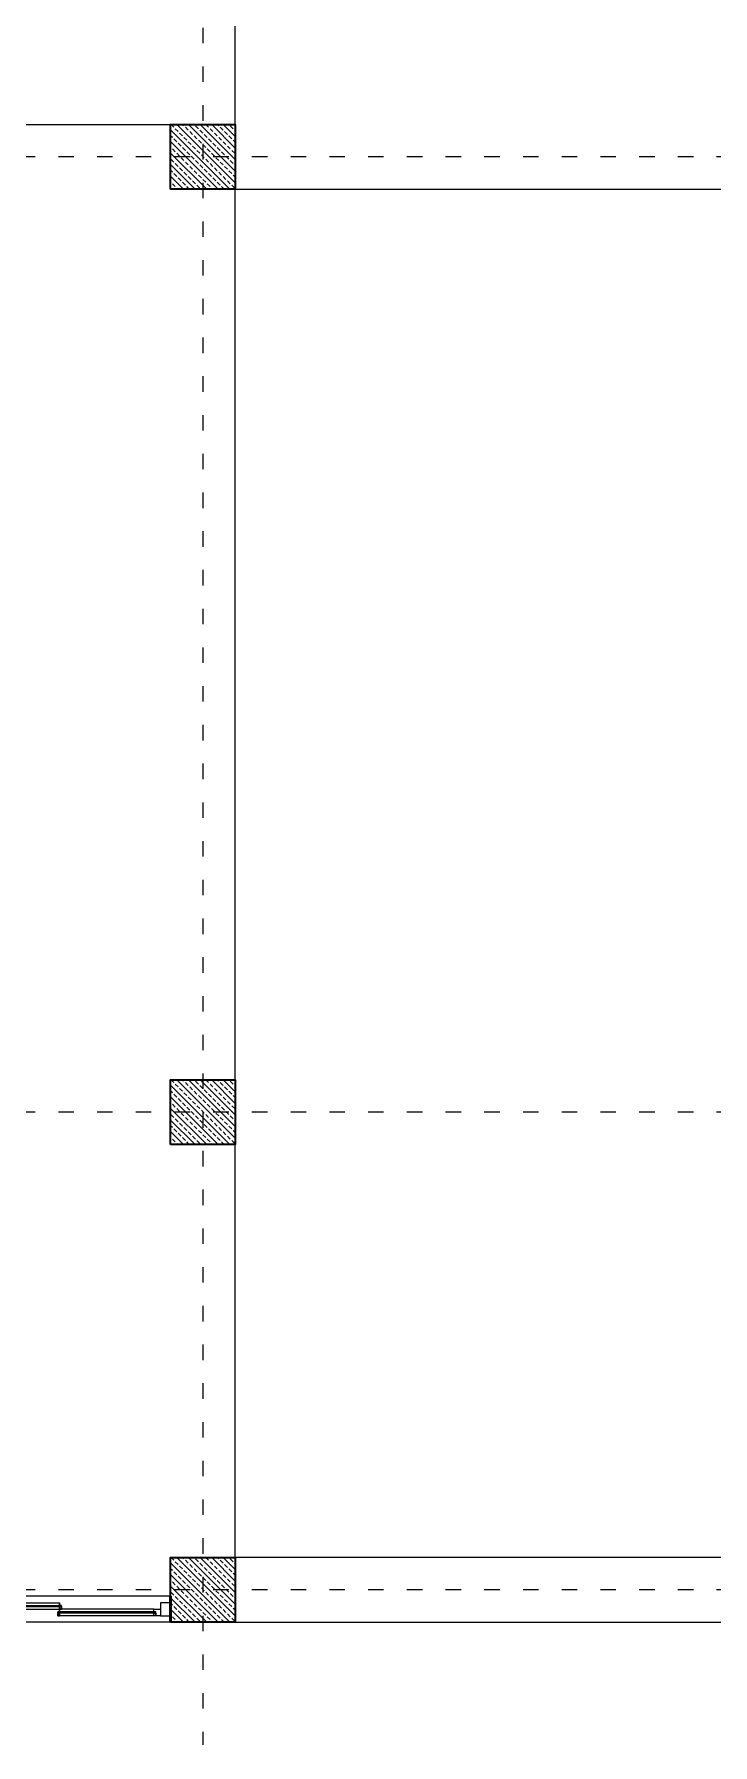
# Model space of a CAD drawing. Header units: millimetres. Extents: x 626118 to 667468, y 4481694 to 4492717.
# Drawn here: x 646984 to 647510, y 4482731 to 4484056 of the extents above; entities that cross this region are included whole.
import ezdxf

# ---------------------------------------------------------------- set-up
doc = ezdxf.new("R2010")
doc.units = ezdxf.units.MM
doc.linetypes.add('ACAD_ISO03W100', pattern=[30, 12, -18])
doc.linetypes.add('DUZ', pattern=[500, 500])
doc.layers.get('0').update_dxf_attribs({"color": 1, "linetype": 'DUZ'})
for name, color, linetype in [('AGAC', 116, 'Continuous'), ('KOLTAR_F', 145, 'Continuous'), ('PEN', 161, 'Continuous')]:
    doc.layers.add(name, color=color, linetype=linetype)
for name, color, linetype, lineweight in [('cam', 143, 'Continuous', 20), ('DUV', 220, 'Continuous', 50), ('DUVAR', 7, 'Continuous', 35), ('gor25', 142, 'Continuous', 25), ('iç duvar', 7, 'Continuous', 50), ('KOLON_F', 3, 'Continuous', 35)]:
    doc.layers.add(name, color=color, linetype=linetype, lineweight=lineweight)

msp = doc.modelspace()

# ---------------------------------------------------------------- hatches: boundary and pattern name
at = {"layer": 'KOLTAR_F'}
h = msp.add_hatch(dxfattribs=at)
h.set_pattern_fill('ANSI33', color=256, angle=90, style=0)
h.set_pattern_definition([(135, (5151502.0106, 3823352.33), (-4.4901280605, -4.4901280605), []), (135, (5151502.0106, 3823356.8204), (-4.4901280605, -4.4901280605), [3.175, -1.5875])])
h.paths.add_polyline_path([(647089.54, 4483935.81), (647089.54, 4483985.81), (647139.54, 4483985.81), (647139.54, 4483935.81)])
h = msp.add_hatch(dxfattribs=at)
h.set_pattern_fill('ANSI33', color=256, angle=90, style=0)
h.set_pattern_definition([(135, (5151502.0106, 3822612.33), (-4.4901280605, -4.4901280605), []), (135, (5151502.0106, 3822616.8204), (-4.4901280605, -4.4901280605), [3.175, -1.5875])])
h.paths.add_polyline_path([(647089.54, 4483195.81), (647089.54, 4483245.81), (647139.54, 4483245.81), (647139.54, 4483195.81)])
h = msp.add_hatch(dxfattribs=at)
h.set_pattern_fill('ANSI33', color=256, angle=90, style=0)
h.set_pattern_definition([(135, (5151502.0106, 3822242.33), (-4.4901280605, -4.4901280605), []), (135, (5151502.0106, 3822246.8204), (-4.4901280605, -4.4901280605), [3.175, -1.5875])])
h.paths.add_polyline_path([(647089.54, 4482825.81), (647089.54, 4482875.81), (647139.54, 4482875.81), (647139.54, 4482825.81)])

# ---------------------------------------------------------------- linework, layer by layer
at = {"color": 232, "linetype": 'ACAD_ISO03W100'}
for p, q in [((647114.54, 4485860.81), (647114.54, 4482730.81)), ((649894.54, 4483960.81), (645954.54, 4483960.81)), ((649894.54, 4483220.81), (645954.54, 4483220.81)), ((649894.54, 4482850.81), (645954.54, 4482850.81))]:
    msp.add_line(p, q, dxfattribs=at)
at = {"layer": 'AGAC'}
for p, q in [((647089.54, 4482845.81), (646923.17, 4482845.81)), ((647089.54, 4482825.81), (646923.17, 4482825.81))]:
    msp.add_line(p, q, dxfattribs=at)
at = {"layer": 'cam'}
for p, q in [((646934.67, 4482838.81), (647005.04, 4482838.81)), ((646934.67, 4482838.31), (647005.04, 4482838.31)), ((646934.67, 4482837.81), (647005.04, 4482837.81)), ((647078.04, 4482833.81), (647002.04, 4482833.81)), ((647078.04, 4482833.31), (647002.04, 4482833.31)), ((647078.04, 4482832.81), (647002.04, 4482832.81))]:
    msp.add_line(p, q, dxfattribs=at)
at = {"layer": 'DUV'}
msp.add_line((647089.54, 4482825.81), (647089.54, 4482845.81), dxfattribs=at)
at = {"layer": 'DUVAR'}
msp.add_line((647089.54, 4482825.81), (647089.54, 4482845.81), dxfattribs=at)
at = {"layer": 'gor25'}
for p, q in [((646936.17, 4482840.81), (647003.54, 4482840.81)), ((646936.17, 4482835.81), (647003.54, 4482835.81)), ((647076.54, 4482835.81), (647003.54, 4482835.81)), ((647076.54, 4482830.81), (647003.54, 4482830.81))]:
    msp.add_line(p, q, dxfattribs=at)
at = {"layer": 'iç duvar', "color": 252, "linetype": 'Continuous', "lineweight": 5, "true_color": 0x939598}
for p, q in [((647139.54, 4483985.81), (647139.54, 4484675.81)), ((646619.54, 4483985.81), (647089.54, 4483985.81))]:
    msp.add_line(p, q, dxfattribs=at)
at = {"layer": 'iç duvar', "color": 7, "lineweight": 18}
msp.add_line((647139.54, 4482825.81), (648709.54, 4482825.81), dxfattribs=at)
at = {"layer": 'iç duvar', "color": 7, "linetype": 'Continuous', "lineweight": 5}
msp.add_lwpolyline([(647139.54, 4483935.81), (648709.54, 4483935.81), (648709.54, 4482875.81), (647139.54, 4482875.81)], close=True, dxfattribs=at)
at = {"layer": 'KOLON_F'}
for points in [[(647089.54, 4483935.81), (647089.54, 4483985.81), (647139.54, 4483985.81), (647139.54, 4483935.81)], [(647089.54, 4483195.81), (647089.54, 4483245.81), (647139.54, 4483245.81), (647139.54, 4483195.81)], [(647089.54, 4482825.81), (647089.54, 4482875.81), (647139.54, 4482875.81), (647139.54, 4482825.81)]]:
    msp.add_lwpolyline(points, close=True, dxfattribs=at)
at = {"layer": 'PEN'}
for points in [[(647003.54, 4482835.81), (647003.54, 4482835.81), (647003.54, 4482830.81), (647002.04, 4482830.81), (647002.04, 4482832.81), (647002.04, 4482833.81), (647003.54, 4482833.81), (647003.54, 4482835.81), (647003.54, 4482835.81)], [(647002.04, 4482830.81), (647003.54, 4482830.81), (647003.54, 4482832.81), (647002.04, 4482832.81)], [(647003.54, 4482840.81), (647003.54, 4482840.81), (647003.54, 4482835.81), (647005.04, 4482835.81), (647005.04, 4482837.81), (647005.04, 4482838.81), (647003.54, 4482838.81), (647003.54, 4482840.81), (647003.54, 4482840.81)], [(647005.04, 4482835.81), (647003.54, 4482835.81), (647003.54, 4482837.81), (647005.04, 4482837.81)], [(647081.54, 4482835.81), (647081.54, 4482835.81), (647081.54, 4482830.81), (647078.04, 4482830.81), (647078.04, 4482832.81), (647078.04, 4482833.81), (647076.54, 4482833.81), (647076.54, 4482835.81), (647081.54, 4482835.81)], [(647078.04, 4482830.81), (647076.54, 4482830.81), (647076.54, 4482832.81), (647078.04, 4482832.81)], [(647081.54, 4482840.81), (647081.54, 4482840.81), (647081.54, 4482830.81), (647089.54, 4482830.81), (647089.54, 4482830.81), (647089.54, 4482840.81), (647089.54, 4482840.81), (647089.54, 4482840.81), (647081.54, 4482840.81)]]:
    msp.add_lwpolyline(points, close=True, dxfattribs=at)

doc.saveas('drawing.dxf')
